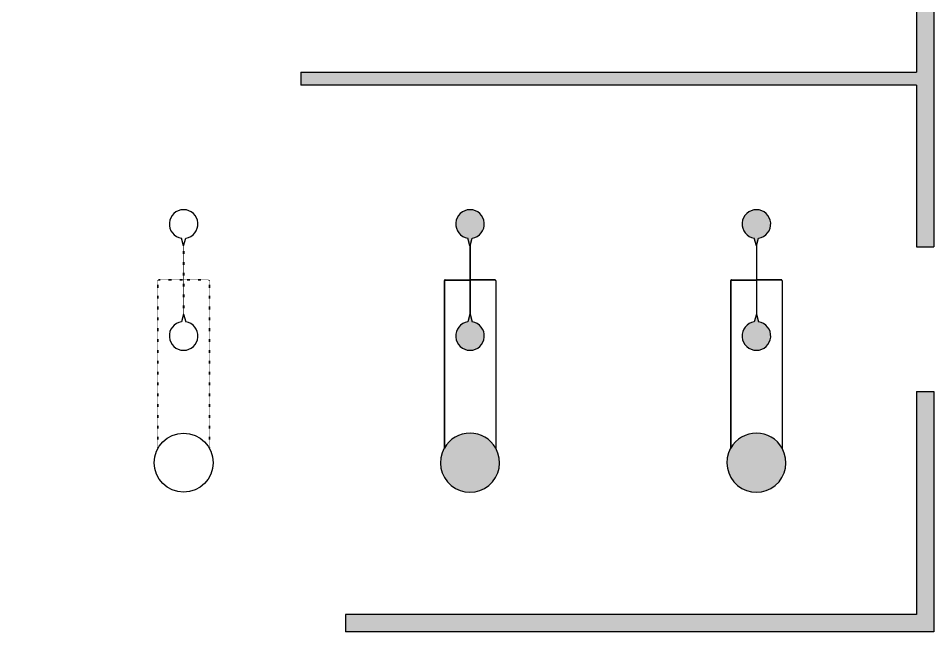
# Model space of a CAD drawing. Header units: inches. Extents: x 741154 to 810950, y 213785 to 295527.
# Drawn here: x 778987 to 810950, y 213785 to 235187 of the extents above; entities that cross this region are included whole.
import ezdxf

# ---------------------------------------------------------------- set-up
doc = ezdxf.new("R2010")
doc.units = ezdxf.units.IN
doc.header["$MEASUREMENT"] = 0

# ---------------------------------------------------------------- blocks, each defined once
blk = doc.blocks.new('*U305')
blk.add_lwpolyline([(1.5, -1.5), (-1.5, -1.5), (-1.5, 1.5), (1.5, 1.5)], close=True)
blk = doc.blocks.new('*U306')
at = {"color": 0, "linetype": 'ByBlock', "lineweight": -2, "transparency": 16777216}
for p in [(1.447532516592171e-13, 2364), (1.440184635797287e-13, 2352), (1.432836755002403e-13, 2340), (1.425488874207519e-13, 2328), (1.418140993412635e-13, 2316), (1.410793112617751e-13, 2304), (1.403445231822867e-13, 2292), (1.396097351027983e-13, 2280), (1.388749470233099e-13, 2268), (1.381401589438214e-13, 2256), (1.37405370864333e-13, 2244), (1.366705827848446e-13, 2232), (1.359357947053562e-13, 2220), (1.352010066258678e-13, 2208), (1.344662185463794e-13, 2196), (1.33731430466891e-13, 2184), (1.329966423874025e-13, 2172), (1.322618543079141e-13, 2160), (1.315270662284257e-13, 2148), (1.307922781489373e-13, 2136), (1.300574900694489e-13, 2124), (1.293227019899605e-13, 2112), (1.285879139104721e-13, 2100), (1.278531258309837e-13, 2088), (1.271183377514953e-13, 2076), (1.263835496720068e-13, 2064), (1.256487615925184e-13, 2052), (1.2491397351303e-13, 2040), (1.241791854335416e-13, 2028), (1.234443973540532e-13, 2016), (1.227096092745648e-13, 2004), (1.219748211950764e-13, 1992), (1.21240033115588e-13, 1980), (1.205052450360996e-13, 1968), (1.197704569566112e-13, 1956), (1.190356688771227e-13, 1944), (1.183008807976343e-13, 1932), (1.175660927181459e-13, 1920), (1.168313046386575e-13, 1908), (1.160965165591691e-13, 1896), (1.153617284796807e-13, 1884), (1.146269404001923e-13, 1872), (1.138921523207038e-13, 1860), (1.131573642412154e-13, 1848), (1.12422576161727e-13, 1836), (1.116877880822386e-13, 1824), (1.109530000027502e-13, 1812), (1.102182119232618e-13, 1800), (1.094834238437734e-13, 1788), (1.08748635764285e-13, 1776), (1.080138476847966e-13, 1764), (1.072790596053081e-13, 1752), (1.065442715258197e-13, 1740), (1.058094834463313e-13, 1728), (1.050746953668429e-13, 1716), (1.043399072873545e-13, 1704), (1.036051192078661e-13, 1692), (1.028703311283777e-13, 1680), (1.021355430488893e-13, 1668), (1.014007549694008e-13, 1656), (1.006659668899124e-13, 1644), (9.993117881042402e-14, 1632), (9.919639073093561e-14, 1620), (9.84616026514472e-14, 1608), (9.772681457195879e-14, 1596), (9.699202649247038e-14, 1584), (9.625723841298197e-14, 1572), (9.552245033349355e-14, 1560), (9.478766225400514e-14, 1548), (9.405287417451672e-14, 1536), (9.331808609502831e-14, 1524), (9.25832980155399e-14, 1512), (9.184850993605149e-14, 1500), (9.111372185656308e-14, 1488), (9.037893377707467e-14, 1476), (8.964414569758625e-14, 1464), (8.890935761809784e-14, 1452), (8.817456953860943e-14, 1440), (8.743978145912102e-14, 1428), (8.670499337963261e-14, 1416), (8.59702053001442e-14, 1404), (8.523541722065579e-14, 1392), (8.450062914116737e-14, 1380), (8.376584106167895e-14, 1368), (8.303105298219054e-14, 1356), (8.229626490270213e-14, 1344), (8.156147682321372e-14, 1332), (8.082668874372531e-14, 1320), (8.00919006642369e-14, 1308), (7.935711258474849e-14, 1296), (7.862232450526008e-14, 1284), (7.788753642577167e-14, 1272), (7.715274834628326e-14, 1260), (7.641796026679485e-14, 1248), (7.568317218730642e-14, 1236), (7.494838410781801e-14, 1224), (7.42135960283296e-14, 1212), (7.347880794884119e-14, 1200), (7.274401986935278e-14, 1188), (7.200923178986437e-14, 1176), (7.127444371037596e-14, 1164), (7.053965563088755e-14, 1152), (6.980486755139914e-14, 1140), (6.907007947191072e-14, 1128), (6.833529139242231e-14, 1116), (6.76005033129339e-14, 1104), (6.686571523344548e-14, 1092), (6.613092715395707e-14, 1080), (6.539613907446866e-14, 1068), (6.466135099498025e-14, 1056), (6.392656291549184e-14, 1044), (6.319177483600342e-14, 1032), (6.245698675651501e-14, 1020), (6.17221986770266e-14, 1008), (6.098741059753819e-14, 996), (6.025262251804978e-14, 984), (5.951783443856137e-14, 972), (5.878304635907296e-14, 960), (5.804825827958454e-14, 948), (5.731347020009613e-14, 936), (5.657868212060772e-14, 924), (5.58438940411193e-14, 912), (5.510910596163089e-14, 900), (5.437431788214248e-14, 888), (5.363952980265407e-14, 876), (5.290474172316566e-14, 864), (5.216995364367725e-14, 852), (5.143516556418883e-14, 840), (5.070037748470042e-14, 828), (4.996558940521201e-14, 816), (4.92308013257236e-14, 804), (4.849601324623519e-14, 792), (4.776122516674678e-14, 780), (4.702643708725836e-14, 768), (4.629164900776995e-14, 756), (4.555686092828154e-14, 744), (4.482207284879313e-14, 732), (4.408728476930472e-14, 720), (4.335249668981631e-14, 708), (4.261770861032789e-14, 696), (4.188292053083948e-14, 684), (4.114813245135107e-14, 672), (4.041334437186266e-14, 660), (3.967855629237424e-14, 648), (3.894376821288583e-14, 636), (3.820898013339742e-14, 624), (3.747419205390901e-14, 612), (3.673940397442059e-14, 600), (3.600461589493218e-14, 588), (3.526982781544377e-14, 576), (3.453503973595536e-14, 564), (3.380025165646695e-14, 552), (3.306546357697853e-14, 540), (3.233067549749012e-14, 528), (3.159588741800171e-14, 516), (3.08610993385133e-14, 504), (3.012631125902489e-14, 492), (2.939152317953648e-14, 480), (2.865673510004806e-14, 468), (2.792194702055965e-14, 456), (2.718715894107124e-14, 444), (2.645237086158283e-14, 432), (2.571758278209442e-14, 420), (2.4982794702606e-14, 408), (2.424800662311759e-14, 396), (2.351321854362918e-14, 384), (2.277843046414077e-14, 372), (2.204364238465236e-14, 360), (2.130885430516395e-14, 348), (2.057406622567553e-14, 336), (1.983927814618712e-14, 324), (1.910449006669871e-14, 312), (1.83697019872103e-14, 300), (1.763491390772189e-14, 288), (1.690012582823348e-14, 276), (1.616533774874506e-14, 264), (1.543054966925665e-14, 252), (1.469576158976824e-14, 240), (1.396097351027983e-14, 228), (1.322618543079141e-14, 216), (1.2491397351303e-14, 204), (1.175660927181459e-14, 192), (1.102182119232618e-14, 180), (1.028703311283777e-14, 168), (9.552245033349356e-15, 156), (8.817456953860943e-15, 144), (8.082668874372531e-15, 132), (7.34788079488412e-15, 120), (6.613092715395707e-15, 108), (5.878304635907295e-15, 96), (5.143516556418883e-15, 84), (4.408728476930472e-15, 72), (3.67394039744206e-15, 60), (2.939152317953648e-15, 48), (2.204364238465236e-15, 36), (1.469576158976824e-15, 24), (7.347880794884119e-16, 12), (0, 0)]:
    blk.add_blockref('*U305', p, dxfattribs=at)
blk = doc.blocks.new('*U307')
blk.add_lwpolyline([(-1.5, 1.5), (1.5, 1.5), (1.5, -1.5), (-1.5, -1.5)], close=True)
blk = doc.blocks.new('*U308')
at = {"color": 0, "linetype": 'ByBlock', "lineweight": -2, "transparency": 16777216}
for p in [(0, 0), (12, 0), (24, 0), (36, 0), (48, 0), (60, 0), (72, 0), (84, 0), (96, 0), (108, 0), (120, 0), (132, 0), (144, 0), (156, 0), (168, 0), (180, 0), (192, 0), (204, 0), (216, 0), (228, 0), (240, 0), (252, 0), (264, 0), (276, 0), (288, 0), (300, 0), (312, 0), (324, 0), (336, 0), (348, 0), (360, 0), (372, 0), (384, 0), (396, 0), (408, 0), (420, 0), (432, 0), (444, 0), (456, 0), (468, 0), (480, 0), (492, 0), (504, 0), (516, 0), (528, 0), (540, 0), (552, 0), (564, 0), (576, 0), (588, 0), (600, 0), (612, 0), (624, 0), (636, 0), (648, 0), (660, 0), (672, 0), (684, 0), (696, 0), (708, 0), (720, 0), (732, 0), (744, 0), (756, 0), (768, 0), (780, 0), (792, 0), (804, 0), (816, 0), (828, 0), (840, 0), (852, 0), (864, 0)]:
    blk.add_blockref('*U307', p, dxfattribs=at)
blk = doc.blocks.new('*U309')
blk.add_lwpolyline([(-1.5, 1.5), (1.5, 1.5), (1.5, -1.5), (-1.5, -1.5)], close=True)
blk = doc.blocks.new('*U310')
at = {"color": 0, "linetype": 'ByBlock', "lineweight": -2, "transparency": 16777216}
for p in [(3.571070066313682e-13, 5832), (3.563722185518798e-13, 5820), (3.556374304723914e-13, 5808), (3.54902642392903e-13, 5796), (3.541678543134146e-13, 5784), (3.534330662339261e-13, 5772), (3.526982781544377e-13, 5760), (3.519634900749493e-13, 5748), (3.512287019954609e-13, 5736), (3.504939139159725e-13, 5724), (3.497591258364841e-13, 5712), (3.490243377569957e-13, 5700), (3.482895496775073e-13, 5688), (3.475547615980189e-13, 5676), (3.468199735185304e-13, 5664), (3.46085185439042e-13, 5652), (3.453503973595536e-13, 5640), (3.446156092800652e-13, 5628), (3.438808212005768e-13, 5616), (3.431460331210884e-13, 5604), (3.424112450416e-13, 5592), (3.416764569621116e-13, 5580), (3.409416688826232e-13, 5568), (3.402068808031347e-13, 5556), (3.394720927236463e-13, 5544), (3.387373046441579e-13, 5532), (3.380025165646695e-13, 5520), (3.372677284851811e-13, 5508), (3.365329404056926e-13, 5496), (3.357981523262042e-13, 5484), (3.350633642467158e-13, 5472), (3.343285761672274e-13, 5460), (3.33593788087739e-13, 5448), (3.328590000082506e-13, 5436), (3.321242119287622e-13, 5424), (3.313894238492738e-13, 5412), (3.306546357697854e-13, 5400), (3.299198476902969e-13, 5388), (3.291850596108085e-13, 5376), (3.284502715313201e-13, 5364), (3.277154834518317e-13, 5352), (3.269806953723433e-13, 5340), (3.262459072928549e-13, 5328), (3.255111192133665e-13, 5316), (3.247763311338781e-13, 5304), (3.240415430543897e-13, 5292), (3.233067549749012e-13, 5280), (3.225719668954128e-13, 5268), (3.218371788159244e-13, 5256), (3.21102390736436e-13, 5244), (3.203676026569476e-13, 5232), (3.196328145774592e-13, 5220), (3.188980264979708e-13, 5208), (3.181632384184824e-13, 5196), (3.17428450338994e-13, 5184), (3.166936622595055e-13, 5172), (3.159588741800171e-13, 5160), (3.152240861005287e-13, 5148), (3.144892980210403e-13, 5136), (3.137545099415519e-13, 5124), (3.130197218620635e-13, 5112), (3.122849337825751e-13, 5100), (3.115501457030867e-13, 5088), (3.108153576235983e-13, 5076), (3.100805695441098e-13, 5064), (3.093457814646214e-13, 5052), (3.08610993385133e-13, 5040), (3.078762053056446e-13, 5028), (3.071414172261562e-13, 5016), (3.064066291466678e-13, 5004), (3.056718410671794e-13, 4992), (3.04937052987691e-13, 4980), (3.042022649082025e-13, 4968), (3.034674768287141e-13, 4956), (3.027326887492257e-13, 4944), (3.019979006697373e-13, 4932), (3.012631125902489e-13, 4920), (3.005283245107605e-13, 4908), (2.99793536431272e-13, 4896), (2.990587483517836e-13, 4884), (2.983239602722952e-13, 4872), (2.975891721928068e-13, 4860), (2.968543841133184e-13, 4848), (2.9611959603383e-13, 4836), (2.953848079543416e-13, 4824), (2.946500198748532e-13, 4812), (2.939152317953648e-13, 4800), (2.931804437158763e-13, 4788), (2.924456556363879e-13, 4776), (2.917108675568995e-13, 4764), (2.909760794774111e-13, 4752), (2.902412913979227e-13, 4740), (2.895065033184343e-13, 4728), (2.887717152389459e-13, 4716), (2.880369271594575e-13, 4704), (2.873021390799691e-13, 4692), (2.865673510004807e-13, 4680), (2.858325629209922e-13, 4668), (2.850977748415038e-13, 4656), (2.843629867620154e-13, 4644), (2.83628198682527e-13, 4632), (2.828934106030386e-13, 4620), (2.821586225235502e-13, 4608), (2.814238344440618e-13, 4596), (2.806890463645734e-13, 4584), (2.79954258285085e-13, 4572), (2.792194702055965e-13, 4560), (2.784846821261081e-13, 4548), (2.777498940466197e-13, 4536), (2.770151059671313e-13, 4524), (2.762803178876429e-13, 4512), (2.755455298081545e-13, 4500), (2.748107417286661e-13, 4488), (2.740759536491777e-13, 4476), (2.733411655696893e-13, 4464), (2.726063774902008e-13, 4452), (2.718715894107124e-13, 4440), (2.71136801331224e-13, 4428), (2.704020132517356e-13, 4416), (2.696672251722472e-13, 4404), (2.689324370927588e-13, 4392), (2.681976490132703e-13, 4380), (2.674628609337819e-13, 4368), (2.667280728542935e-13, 4356), (2.659932847748051e-13, 4344), (2.652584966953167e-13, 4332), (2.645237086158283e-13, 4320), (2.637889205363399e-13, 4308), (2.630541324568515e-13, 4296), (2.62319344377363e-13, 4284), (2.615845562978746e-13, 4272), (2.608497682183862e-13, 4260), (2.601149801388978e-13, 4248), (2.593801920594094e-13, 4236), (2.58645403979921e-13, 4224), (2.579106159004326e-13, 4212), (2.571758278209442e-13, 4200), (2.564410397414558e-13, 4188), (2.557062516619673e-13, 4176), (2.549714635824789e-13, 4164), (2.542366755029905e-13, 4152), (2.535018874235021e-13, 4140), (2.527670993440137e-13, 4128), (2.520323112645253e-13, 4116), (2.512975231850369e-13, 4104), (2.505627351055485e-13, 4092), (2.498279470260601e-13, 4080), (2.490931589465716e-13, 4068), (2.483583708670832e-13, 4056), (2.476235827875948e-13, 4044), (2.468887947081064e-13, 4032), (2.46154006628618e-13, 4020), (2.454192185491296e-13, 4008), (2.446844304696412e-13, 3996), (2.439496423901528e-13, 3984), (2.432148543106644e-13, 3972), (2.424800662311759e-13, 3960), (2.417452781516875e-13, 3948), (2.410104900721991e-13, 3936), (2.402757019927107e-13, 3924), (2.395409139132223e-13, 3912), (2.388061258337339e-13, 3900), (2.380713377542455e-13, 3888), (2.373365496747571e-13, 3876), (2.366017615952687e-13, 3864), (2.358669735157802e-13, 3852), (2.351321854362918e-13, 3840), (2.343973973568034e-13, 3828), (2.33662609277315e-13, 3816), (2.329278211978266e-13, 3804), (2.321930331183381e-13, 3792), (2.314582450388497e-13, 3780), (2.307234569593613e-13, 3768), (2.299886688798729e-13, 3756), (2.292538808003845e-13, 3744), (2.285190927208961e-13, 3732), (2.277843046414077e-13, 3720), (2.270495165619193e-13, 3708), (2.263147284824309e-13, 3696), (2.255799404029425e-13, 3684), (2.248451523234541e-13, 3672), (2.241103642439656e-13, 3660), (2.233755761644772e-13, 3648), (2.226407880849888e-13, 3636), (2.219060000055004e-13, 3624), (2.21171211926012e-13, 3612), (2.204364238465236e-13, 3600), (2.197016357670352e-13, 3588), (2.189668476875467e-13, 3576), (2.182320596080583e-13, 3564), (2.174972715285699e-13, 3552), (2.167624834490815e-13, 3540), (2.160276953695931e-13, 3528), (2.152929072901047e-13, 3516), (2.145581192106163e-13, 3504), (2.138233311311279e-13, 3492), (2.130885430516395e-13, 3480), (2.12353754972151e-13, 3468), (2.116189668926626e-13, 3456), (2.108841788131742e-13, 3444), (2.101493907336858e-13, 3432), (2.094146026541974e-13, 3420), (2.08679814574709e-13, 3408), (2.079450264952206e-13, 3396), (2.072102384157322e-13, 3384), (2.064754503362438e-13, 3372), (2.057406622567553e-13, 3360), (2.050058741772669e-13, 3348), (2.042710860977785e-13, 3336), (2.035362980182901e-13, 3324), (2.028015099388017e-13, 3312), (2.020667218593133e-13, 3300), (2.013319337798249e-13, 3288), (2.005971457003365e-13, 3276), (1.99862357620848e-13, 3264), (1.991275695413596e-13, 3252), (1.983927814618712e-13, 3240), (1.976579933823828e-13, 3228), (1.969232053028944e-13, 3216), (1.96188417223406e-13, 3204), (1.954536291439176e-13, 3192), (1.947188410644292e-13, 3180), (1.939840529849408e-13, 3168), (1.932492649054523e-13, 3156), (1.925144768259639e-13, 3144), (1.917796887464755e-13, 3132), (1.910449006669871e-13, 3120), (1.903101125874987e-13, 3108), (1.895753245080103e-13, 3096), (1.888405364285219e-13, 3084), (1.881057483490334e-13, 3072), (1.87370960269545e-13, 3060), (1.866361721900566e-13, 3048), (1.859013841105682e-13, 3036), (1.851665960310798e-13, 3024), (1.844318079515914e-13, 3012), (1.83697019872103e-13, 3000), (1.829622317926146e-13, 2988), (1.822274437131262e-13, 2976), (1.814926556336377e-13, 2964), (1.807578675541493e-13, 2952), (1.800230794746609e-13, 2940), (1.792882913951725e-13, 2928), (1.785535033156841e-13, 2916), (1.778187152361957e-13, 2904), (1.770839271567073e-13, 2892), (1.763491390772189e-13, 2880), (1.756143509977305e-13, 2868), (1.74879562918242e-13, 2856), (1.741447748387536e-13, 2844), (1.734099867592652e-13, 2832), (1.726751986797768e-13, 2820), (1.719404106002884e-13, 2808), (1.712056225208e-13, 2796), (1.704708344413116e-13, 2784), (1.697360463618231e-13, 2772), (1.690012582823347e-13, 2760), (1.682664702028463e-13, 2748), (1.675316821233579e-13, 2736), (1.667968940438695e-13, 2724), (1.660621059643811e-13, 2712), (1.653273178848927e-13, 2700), (1.645925298054043e-13, 2688), (1.638577417259159e-13, 2676), (1.631229536464274e-13, 2664), (1.62388165566939e-13, 2652), (1.616533774874506e-13, 2640), (1.609185894079622e-13, 2628), (1.601838013284738e-13, 2616), (1.594490132489854e-13, 2604), (1.58714225169497e-13, 2592), (1.579794370900086e-13, 2580), (1.572446490105202e-13, 2568), (1.565098609310317e-13, 2556), (1.557750728515433e-13, 2544), (1.550402847720549e-13, 2532), (1.543054966925665e-13, 2520), (1.535707086130781e-13, 2508), (1.528359205335897e-13, 2496), (1.521011324541013e-13, 2484), (1.513663443746128e-13, 2472), (1.506315562951244e-13, 2460), (1.49896768215636e-13, 2448), (1.491619801361476e-13, 2436), (1.484271920566592e-13, 2424), (1.476924039771708e-13, 2412), (1.469576158976824e-13, 2400), (1.46222827818194e-13, 2388), (1.454880397387056e-13, 2376), (1.447532516592171e-13, 2364), (1.440184635797287e-13, 2352), (1.432836755002403e-13, 2340), (1.425488874207519e-13, 2328), (1.418140993412635e-13, 2316), (1.410793112617751e-13, 2304), (1.403445231822867e-13, 2292), (1.396097351027983e-13, 2280), (1.388749470233099e-13, 2268), (1.381401589438214e-13, 2256), (1.37405370864333e-13, 2244), (1.366705827848446e-13, 2232), (1.359357947053562e-13, 2220), (1.352010066258678e-13, 2208), (1.344662185463794e-13, 2196), (1.33731430466891e-13, 2184), (1.329966423874025e-13, 2172), (1.322618543079141e-13, 2160), (1.315270662284257e-13, 2148), (1.307922781489373e-13, 2136), (1.300574900694489e-13, 2124), (1.293227019899605e-13, 2112), (1.285879139104721e-13, 2100), (1.278531258309837e-13, 2088), (1.271183377514953e-13, 2076), (1.263835496720068e-13, 2064), (1.256487615925184e-13, 2052), (1.2491397351303e-13, 2040), (1.241791854335416e-13, 2028), (1.234443973540532e-13, 2016), (1.227096092745648e-13, 2004), (1.219748211950764e-13, 1992), (1.21240033115588e-13, 1980), (1.205052450360996e-13, 1968), (1.197704569566112e-13, 1956), (1.190356688771227e-13, 1944), (1.183008807976343e-13, 1932), (1.175660927181459e-13, 1920), (1.168313046386575e-13, 1908), (1.160965165591691e-13, 1896), (1.153617284796807e-13, 1884), (1.146269404001923e-13, 1872), (1.138921523207038e-13, 1860), (1.131573642412154e-13, 1848), (1.12422576161727e-13, 1836), (1.116877880822386e-13, 1824), (1.109530000027502e-13, 1812), (1.102182119232618e-13, 1800), (1.094834238437734e-13, 1788), (1.08748635764285e-13, 1776), (1.080138476847966e-13, 1764), (1.072790596053081e-13, 1752), (1.065442715258197e-13, 1740), (1.058094834463313e-13, 1728), (1.050746953668429e-13, 1716), (1.043399072873545e-13, 1704), (1.036051192078661e-13, 1692), (1.028703311283777e-13, 1680), (1.021355430488893e-13, 1668), (1.014007549694008e-13, 1656), (1.006659668899124e-13, 1644), (9.993117881042402e-14, 1632), (9.919639073093561e-14, 1620), (9.84616026514472e-14, 1608), (9.772681457195879e-14, 1596), (9.699202649247038e-14, 1584), (9.625723841298197e-14, 1572), (9.552245033349355e-14, 1560), (9.478766225400514e-14, 1548), (9.405287417451672e-14, 1536), (9.331808609502831e-14, 1524), (9.25832980155399e-14, 1512), (9.184850993605149e-14, 1500), (9.111372185656308e-14, 1488), (9.037893377707467e-14, 1476), (8.964414569758625e-14, 1464), (8.890935761809784e-14, 1452), (8.817456953860943e-14, 1440), (8.743978145912102e-14, 1428), (8.670499337963261e-14, 1416), (8.59702053001442e-14, 1404), (8.523541722065579e-14, 1392), (8.450062914116737e-14, 1380), (8.376584106167895e-14, 1368), (8.303105298219054e-14, 1356), (8.229626490270213e-14, 1344), (8.156147682321372e-14, 1332), (8.082668874372531e-14, 1320), (8.00919006642369e-14, 1308), (7.935711258474849e-14, 1296), (7.862232450526008e-14, 1284), (7.788753642577167e-14, 1272), (7.715274834628326e-14, 1260), (7.641796026679485e-14, 1248), (7.568317218730642e-14, 1236), (7.494838410781801e-14, 1224), (7.42135960283296e-14, 1212), (7.347880794884119e-14, 1200), (7.274401986935278e-14, 1188), (7.200923178986437e-14, 1176), (7.127444371037596e-14, 1164), (7.053965563088755e-14, 1152), (6.980486755139914e-14, 1140), (6.907007947191072e-14, 1128), (6.833529139242231e-14, 1116), (6.76005033129339e-14, 1104), (6.686571523344548e-14, 1092), (6.613092715395707e-14, 1080), (6.539613907446866e-14, 1068), (6.466135099498025e-14, 1056), (6.392656291549184e-14, 1044), (6.319177483600342e-14, 1032), (6.245698675651501e-14, 1020), (6.17221986770266e-14, 1008), (6.098741059753819e-14, 996), (6.025262251804978e-14, 984), (5.951783443856137e-14, 972), (5.878304635907296e-14, 960), (5.804825827958454e-14, 948), (5.731347020009613e-14, 936), (5.657868212060772e-14, 924), (5.58438940411193e-14, 912), (5.510910596163089e-14, 900), (5.437431788214248e-14, 888), (5.363952980265407e-14, 876), (5.290474172316566e-14, 864), (5.216995364367725e-14, 852), (5.143516556418883e-14, 840), (5.070037748470042e-14, 828), (4.996558940521201e-14, 816), (4.92308013257236e-14, 804), (4.849601324623519e-14, 792), (4.776122516674678e-14, 780), (4.702643708725836e-14, 768), (4.629164900776995e-14, 756), (4.555686092828154e-14, 744), (4.482207284879313e-14, 732), (4.408728476930472e-14, 720), (4.335249668981631e-14, 708), (4.261770861032789e-14, 696), (4.188292053083948e-14, 684), (4.114813245135107e-14, 672), (4.041334437186266e-14, 660), (3.967855629237424e-14, 648), (3.894376821288583e-14, 636), (3.820898013339742e-14, 624), (3.747419205390901e-14, 612), (3.673940397442059e-14, 600), (3.600461589493218e-14, 588), (3.526982781544377e-14, 576), (3.453503973595536e-14, 564), (3.380025165646695e-14, 552), (3.306546357697853e-14, 540), (3.233067549749012e-14, 528), (3.159588741800171e-14, 516), (3.08610993385133e-14, 504), (3.012631125902489e-14, 492), (2.939152317953648e-14, 480), (2.865673510004806e-14, 468), (2.792194702055965e-14, 456), (2.718715894107124e-14, 444), (2.645237086158283e-14, 432), (2.571758278209442e-14, 420), (2.4982794702606e-14, 408), (2.424800662311759e-14, 396), (2.351321854362918e-14, 384), (2.277843046414077e-14, 372), (2.204364238465236e-14, 360), (2.130885430516395e-14, 348), (2.057406622567553e-14, 336), (1.983927814618712e-14, 324), (1.910449006669871e-14, 312), (1.83697019872103e-14, 300), (1.763491390772189e-14, 288), (1.690012582823348e-14, 276), (1.616533774874506e-14, 264), (1.543054966925665e-14, 252), (1.469576158976824e-14, 240), (1.396097351027983e-14, 228), (1.322618543079141e-14, 216), (1.2491397351303e-14, 204), (1.175660927181459e-14, 192), (1.102182119232618e-14, 180), (1.028703311283777e-14, 168), (9.552245033349356e-15, 156), (8.817456953860943e-15, 144), (8.082668874372531e-15, 132), (7.34788079488412e-15, 120), (6.613092715395707e-15, 108), (5.878304635907295e-15, 96), (5.143516556418883e-15, 84), (4.408728476930472e-15, 72), (3.67394039744206e-15, 60), (2.939152317953648e-15, 48), (2.204364238465236e-15, 36), (1.469576158976824e-15, 24), (7.347880794884119e-16, 12), (0, 0)]:
    blk.add_blockref('*U309', p, dxfattribs=at)
blk = doc.blocks.new('*U313')
blk.add_lwpolyline([(-1.5, 1.5), (1.5, 1.5), (1.5, -1.5), (-1.5, -1.5)], close=True)
blk = doc.blocks.new('*U314')
at = {"color": 0, "linetype": 'ByBlock', "lineweight": -2, "transparency": 16777216}
for p in [(0, 0), (12, 0), (24, 0), (36, 0), (48, 0), (60, 0), (72, 0), (84, 0), (96, 0), (108, 0), (120, 0), (132, 0), (144, 0), (156, 0), (168, 0), (180, 0), (192, 0), (204, 0), (216, 0), (228, 0), (240, 0), (252, 0), (264, 0), (276, 0), (288, 0), (300, 0), (312, 0), (324, 0), (336, 0), (348, 0), (360, 0), (372, 0), (384, 0), (396, 0), (408, 0), (420, 0), (432, 0), (444, 0), (456, 0), (468, 0), (480, 0), (492, 0), (504, 0), (516, 0), (528, 0), (540, 0), (552, 0), (564, 0), (576, 0), (588, 0), (600, 0), (612, 0), (624, 0), (636, 0), (648, 0), (660, 0), (672, 0), (684, 0), (696, 0), (708, 0), (720, 0), (732, 0), (744, 0), (756, 0), (768, 0), (780, 0), (792, 0), (804, 0), (816, 0), (828, 0), (840, 0), (852, 0), (864, 0)]:
    blk.add_blockref('*U313', p, dxfattribs=at)
blk = doc.blocks.new('*U311')
blk.add_lwpolyline([(-1.5, 1.5), (1.5, 1.5), (1.5, -1.5), (-1.5, -1.5)], close=True)
blk = doc.blocks.new('*U312')
at = {"color": 0, "linetype": 'ByBlock', "lineweight": -2, "transparency": 16777216}
for p in [(3.571070066313682e-13, 5832), (3.563722185518798e-13, 5820), (3.556374304723914e-13, 5808), (3.54902642392903e-13, 5796), (3.541678543134146e-13, 5784), (3.534330662339261e-13, 5772), (3.526982781544377e-13, 5760), (3.519634900749493e-13, 5748), (3.512287019954609e-13, 5736), (3.504939139159725e-13, 5724), (3.497591258364841e-13, 5712), (3.490243377569957e-13, 5700), (3.482895496775073e-13, 5688), (3.475547615980189e-13, 5676), (3.468199735185304e-13, 5664), (3.46085185439042e-13, 5652), (3.453503973595536e-13, 5640), (3.446156092800652e-13, 5628), (3.438808212005768e-13, 5616), (3.431460331210884e-13, 5604), (3.424112450416e-13, 5592), (3.416764569621116e-13, 5580), (3.409416688826232e-13, 5568), (3.402068808031347e-13, 5556), (3.394720927236463e-13, 5544), (3.387373046441579e-13, 5532), (3.380025165646695e-13, 5520), (3.372677284851811e-13, 5508), (3.365329404056926e-13, 5496), (3.357981523262042e-13, 5484), (3.350633642467158e-13, 5472), (3.343285761672274e-13, 5460), (3.33593788087739e-13, 5448), (3.328590000082506e-13, 5436), (3.321242119287622e-13, 5424), (3.313894238492738e-13, 5412), (3.306546357697854e-13, 5400), (3.299198476902969e-13, 5388), (3.291850596108085e-13, 5376), (3.284502715313201e-13, 5364), (3.277154834518317e-13, 5352), (3.269806953723433e-13, 5340), (3.262459072928549e-13, 5328), (3.255111192133665e-13, 5316), (3.247763311338781e-13, 5304), (3.240415430543897e-13, 5292), (3.233067549749012e-13, 5280), (3.225719668954128e-13, 5268), (3.218371788159244e-13, 5256), (3.21102390736436e-13, 5244), (3.203676026569476e-13, 5232), (3.196328145774592e-13, 5220), (3.188980264979708e-13, 5208), (3.181632384184824e-13, 5196), (3.17428450338994e-13, 5184), (3.166936622595055e-13, 5172), (3.159588741800171e-13, 5160), (3.152240861005287e-13, 5148), (3.144892980210403e-13, 5136), (3.137545099415519e-13, 5124), (3.130197218620635e-13, 5112), (3.122849337825751e-13, 5100), (3.115501457030867e-13, 5088), (3.108153576235983e-13, 5076), (3.100805695441098e-13, 5064), (3.093457814646214e-13, 5052), (3.08610993385133e-13, 5040), (3.078762053056446e-13, 5028), (3.071414172261562e-13, 5016), (3.064066291466678e-13, 5004), (3.056718410671794e-13, 4992), (3.04937052987691e-13, 4980), (3.042022649082025e-13, 4968), (3.034674768287141e-13, 4956), (3.027326887492257e-13, 4944), (3.019979006697373e-13, 4932), (3.012631125902489e-13, 4920), (3.005283245107605e-13, 4908), (2.99793536431272e-13, 4896), (2.990587483517836e-13, 4884), (2.983239602722952e-13, 4872), (2.975891721928068e-13, 4860), (2.968543841133184e-13, 4848), (2.9611959603383e-13, 4836), (2.953848079543416e-13, 4824), (2.946500198748532e-13, 4812), (2.939152317953648e-13, 4800), (2.931804437158763e-13, 4788), (2.924456556363879e-13, 4776), (2.917108675568995e-13, 4764), (2.909760794774111e-13, 4752), (2.902412913979227e-13, 4740), (2.895065033184343e-13, 4728), (2.887717152389459e-13, 4716), (2.880369271594575e-13, 4704), (2.873021390799691e-13, 4692), (2.865673510004807e-13, 4680), (2.858325629209922e-13, 4668), (2.850977748415038e-13, 4656), (2.843629867620154e-13, 4644), (2.83628198682527e-13, 4632), (2.828934106030386e-13, 4620), (2.821586225235502e-13, 4608), (2.814238344440618e-13, 4596), (2.806890463645734e-13, 4584), (2.79954258285085e-13, 4572), (2.792194702055965e-13, 4560), (2.784846821261081e-13, 4548), (2.777498940466197e-13, 4536), (2.770151059671313e-13, 4524), (2.762803178876429e-13, 4512), (2.755455298081545e-13, 4500), (2.748107417286661e-13, 4488), (2.740759536491777e-13, 4476), (2.733411655696893e-13, 4464), (2.726063774902008e-13, 4452), (2.718715894107124e-13, 4440), (2.71136801331224e-13, 4428), (2.704020132517356e-13, 4416), (2.696672251722472e-13, 4404), (2.689324370927588e-13, 4392), (2.681976490132703e-13, 4380), (2.674628609337819e-13, 4368), (2.667280728542935e-13, 4356), (2.659932847748051e-13, 4344), (2.652584966953167e-13, 4332), (2.645237086158283e-13, 4320), (2.637889205363399e-13, 4308), (2.630541324568515e-13, 4296), (2.62319344377363e-13, 4284), (2.615845562978746e-13, 4272), (2.608497682183862e-13, 4260), (2.601149801388978e-13, 4248), (2.593801920594094e-13, 4236), (2.58645403979921e-13, 4224), (2.579106159004326e-13, 4212), (2.571758278209442e-13, 4200), (2.564410397414558e-13, 4188), (2.557062516619673e-13, 4176), (2.549714635824789e-13, 4164), (2.542366755029905e-13, 4152), (2.535018874235021e-13, 4140), (2.527670993440137e-13, 4128), (2.520323112645253e-13, 4116), (2.512975231850369e-13, 4104), (2.505627351055485e-13, 4092), (2.498279470260601e-13, 4080), (2.490931589465716e-13, 4068), (2.483583708670832e-13, 4056), (2.476235827875948e-13, 4044), (2.468887947081064e-13, 4032), (2.46154006628618e-13, 4020), (2.454192185491296e-13, 4008), (2.446844304696412e-13, 3996), (2.439496423901528e-13, 3984), (2.432148543106644e-13, 3972), (2.424800662311759e-13, 3960), (2.417452781516875e-13, 3948), (2.410104900721991e-13, 3936), (2.402757019927107e-13, 3924), (2.395409139132223e-13, 3912), (2.388061258337339e-13, 3900), (2.380713377542455e-13, 3888), (2.373365496747571e-13, 3876), (2.366017615952687e-13, 3864), (2.358669735157802e-13, 3852), (2.351321854362918e-13, 3840), (2.343973973568034e-13, 3828), (2.33662609277315e-13, 3816), (2.329278211978266e-13, 3804), (2.321930331183381e-13, 3792), (2.314582450388497e-13, 3780), (2.307234569593613e-13, 3768), (2.299886688798729e-13, 3756), (2.292538808003845e-13, 3744), (2.285190927208961e-13, 3732), (2.277843046414077e-13, 3720), (2.270495165619193e-13, 3708), (2.263147284824309e-13, 3696), (2.255799404029425e-13, 3684), (2.248451523234541e-13, 3672), (2.241103642439656e-13, 3660), (2.233755761644772e-13, 3648), (2.226407880849888e-13, 3636), (2.219060000055004e-13, 3624), (2.21171211926012e-13, 3612), (2.204364238465236e-13, 3600), (2.197016357670352e-13, 3588), (2.189668476875467e-13, 3576), (2.182320596080583e-13, 3564), (2.174972715285699e-13, 3552), (2.167624834490815e-13, 3540), (2.160276953695931e-13, 3528), (2.152929072901047e-13, 3516), (2.145581192106163e-13, 3504), (2.138233311311279e-13, 3492), (2.130885430516395e-13, 3480), (2.12353754972151e-13, 3468), (2.116189668926626e-13, 3456), (2.108841788131742e-13, 3444), (2.101493907336858e-13, 3432), (2.094146026541974e-13, 3420), (2.08679814574709e-13, 3408), (2.079450264952206e-13, 3396), (2.072102384157322e-13, 3384), (2.064754503362438e-13, 3372), (2.057406622567553e-13, 3360), (2.050058741772669e-13, 3348), (2.042710860977785e-13, 3336), (2.035362980182901e-13, 3324), (2.028015099388017e-13, 3312), (2.020667218593133e-13, 3300), (2.013319337798249e-13, 3288), (2.005971457003365e-13, 3276), (1.99862357620848e-13, 3264), (1.991275695413596e-13, 3252), (1.983927814618712e-13, 3240), (1.976579933823828e-13, 3228), (1.969232053028944e-13, 3216), (1.96188417223406e-13, 3204), (1.954536291439176e-13, 3192), (1.947188410644292e-13, 3180), (1.939840529849408e-13, 3168), (1.932492649054523e-13, 3156), (1.925144768259639e-13, 3144), (1.917796887464755e-13, 3132), (1.910449006669871e-13, 3120), (1.903101125874987e-13, 3108), (1.895753245080103e-13, 3096), (1.888405364285219e-13, 3084), (1.881057483490334e-13, 3072), (1.87370960269545e-13, 3060), (1.866361721900566e-13, 3048), (1.859013841105682e-13, 3036), (1.851665960310798e-13, 3024), (1.844318079515914e-13, 3012), (1.83697019872103e-13, 3000), (1.829622317926146e-13, 2988), (1.822274437131262e-13, 2976), (1.814926556336377e-13, 2964), (1.807578675541493e-13, 2952), (1.800230794746609e-13, 2940), (1.792882913951725e-13, 2928), (1.785535033156841e-13, 2916), (1.778187152361957e-13, 2904), (1.770839271567073e-13, 2892), (1.763491390772189e-13, 2880), (1.756143509977305e-13, 2868), (1.74879562918242e-13, 2856), (1.741447748387536e-13, 2844), (1.734099867592652e-13, 2832), (1.726751986797768e-13, 2820), (1.719404106002884e-13, 2808), (1.712056225208e-13, 2796), (1.704708344413116e-13, 2784), (1.697360463618231e-13, 2772), (1.690012582823347e-13, 2760), (1.682664702028463e-13, 2748), (1.675316821233579e-13, 2736), (1.667968940438695e-13, 2724), (1.660621059643811e-13, 2712), (1.653273178848927e-13, 2700), (1.645925298054043e-13, 2688), (1.638577417259159e-13, 2676), (1.631229536464274e-13, 2664), (1.62388165566939e-13, 2652), (1.616533774874506e-13, 2640), (1.609185894079622e-13, 2628), (1.601838013284738e-13, 2616), (1.594490132489854e-13, 2604), (1.58714225169497e-13, 2592), (1.579794370900086e-13, 2580), (1.572446490105202e-13, 2568), (1.565098609310317e-13, 2556), (1.557750728515433e-13, 2544), (1.550402847720549e-13, 2532), (1.543054966925665e-13, 2520), (1.535707086130781e-13, 2508), (1.528359205335897e-13, 2496), (1.521011324541013e-13, 2484), (1.513663443746128e-13, 2472), (1.506315562951244e-13, 2460), (1.49896768215636e-13, 2448), (1.491619801361476e-13, 2436), (1.484271920566592e-13, 2424), (1.476924039771708e-13, 2412), (1.469576158976824e-13, 2400), (1.46222827818194e-13, 2388), (1.454880397387056e-13, 2376), (1.447532516592171e-13, 2364), (1.440184635797287e-13, 2352), (1.432836755002403e-13, 2340), (1.425488874207519e-13, 2328), (1.418140993412635e-13, 2316), (1.410793112617751e-13, 2304), (1.403445231822867e-13, 2292), (1.396097351027983e-13, 2280), (1.388749470233099e-13, 2268), (1.381401589438214e-13, 2256), (1.37405370864333e-13, 2244), (1.366705827848446e-13, 2232), (1.359357947053562e-13, 2220), (1.352010066258678e-13, 2208), (1.344662185463794e-13, 2196), (1.33731430466891e-13, 2184), (1.329966423874025e-13, 2172), (1.322618543079141e-13, 2160), (1.315270662284257e-13, 2148), (1.307922781489373e-13, 2136), (1.300574900694489e-13, 2124), (1.293227019899605e-13, 2112), (1.285879139104721e-13, 2100), (1.278531258309837e-13, 2088), (1.271183377514953e-13, 2076), (1.263835496720068e-13, 2064), (1.256487615925184e-13, 2052), (1.2491397351303e-13, 2040), (1.241791854335416e-13, 2028), (1.234443973540532e-13, 2016), (1.227096092745648e-13, 2004), (1.219748211950764e-13, 1992), (1.21240033115588e-13, 1980), (1.205052450360996e-13, 1968), (1.197704569566112e-13, 1956), (1.190356688771227e-13, 1944), (1.183008807976343e-13, 1932), (1.175660927181459e-13, 1920), (1.168313046386575e-13, 1908), (1.160965165591691e-13, 1896), (1.153617284796807e-13, 1884), (1.146269404001923e-13, 1872), (1.138921523207038e-13, 1860), (1.131573642412154e-13, 1848), (1.12422576161727e-13, 1836), (1.116877880822386e-13, 1824), (1.109530000027502e-13, 1812), (1.102182119232618e-13, 1800), (1.094834238437734e-13, 1788), (1.08748635764285e-13, 1776), (1.080138476847966e-13, 1764), (1.072790596053081e-13, 1752), (1.065442715258197e-13, 1740), (1.058094834463313e-13, 1728), (1.050746953668429e-13, 1716), (1.043399072873545e-13, 1704), (1.036051192078661e-13, 1692), (1.028703311283777e-13, 1680), (1.021355430488893e-13, 1668), (1.014007549694008e-13, 1656), (1.006659668899124e-13, 1644), (9.993117881042402e-14, 1632), (9.919639073093561e-14, 1620), (9.84616026514472e-14, 1608), (9.772681457195879e-14, 1596), (9.699202649247038e-14, 1584), (9.625723841298197e-14, 1572), (9.552245033349355e-14, 1560), (9.478766225400514e-14, 1548), (9.405287417451672e-14, 1536), (9.331808609502831e-14, 1524), (9.25832980155399e-14, 1512), (9.184850993605149e-14, 1500), (9.111372185656308e-14, 1488), (9.037893377707467e-14, 1476), (8.964414569758625e-14, 1464), (8.890935761809784e-14, 1452), (8.817456953860943e-14, 1440), (8.743978145912102e-14, 1428), (8.670499337963261e-14, 1416), (8.59702053001442e-14, 1404), (8.523541722065579e-14, 1392), (8.450062914116737e-14, 1380), (8.376584106167895e-14, 1368), (8.303105298219054e-14, 1356), (8.229626490270213e-14, 1344), (8.156147682321372e-14, 1332), (8.082668874372531e-14, 1320), (8.00919006642369e-14, 1308), (7.935711258474849e-14, 1296), (7.862232450526008e-14, 1284), (7.788753642577167e-14, 1272), (7.715274834628326e-14, 1260), (7.641796026679485e-14, 1248), (7.568317218730642e-14, 1236), (7.494838410781801e-14, 1224), (7.42135960283296e-14, 1212), (7.347880794884119e-14, 1200), (7.274401986935278e-14, 1188), (7.200923178986437e-14, 1176), (7.127444371037596e-14, 1164), (7.053965563088755e-14, 1152), (6.980486755139914e-14, 1140), (6.907007947191072e-14, 1128), (6.833529139242231e-14, 1116), (6.76005033129339e-14, 1104), (6.686571523344548e-14, 1092), (6.613092715395707e-14, 1080), (6.539613907446866e-14, 1068), (6.466135099498025e-14, 1056), (6.392656291549184e-14, 1044), (6.319177483600342e-14, 1032), (6.245698675651501e-14, 1020), (6.17221986770266e-14, 1008), (6.098741059753819e-14, 996), (6.025262251804978e-14, 984), (5.951783443856137e-14, 972), (5.878304635907296e-14, 960), (5.804825827958454e-14, 948), (5.731347020009613e-14, 936), (5.657868212060772e-14, 924), (5.58438940411193e-14, 912), (5.510910596163089e-14, 900), (5.437431788214248e-14, 888), (5.363952980265407e-14, 876), (5.290474172316566e-14, 864), (5.216995364367725e-14, 852), (5.143516556418883e-14, 840), (5.070037748470042e-14, 828), (4.996558940521201e-14, 816), (4.92308013257236e-14, 804), (4.849601324623519e-14, 792), (4.776122516674678e-14, 780), (4.702643708725836e-14, 768), (4.629164900776995e-14, 756), (4.555686092828154e-14, 744), (4.482207284879313e-14, 732), (4.408728476930472e-14, 720), (4.335249668981631e-14, 708), (4.261770861032789e-14, 696), (4.188292053083948e-14, 684), (4.114813245135107e-14, 672), (4.041334437186266e-14, 660), (3.967855629237424e-14, 648), (3.894376821288583e-14, 636), (3.820898013339742e-14, 624), (3.747419205390901e-14, 612), (3.673940397442059e-14, 600), (3.600461589493218e-14, 588), (3.526982781544377e-14, 576), (3.453503973595536e-14, 564), (3.380025165646695e-14, 552), (3.306546357697853e-14, 540), (3.233067549749012e-14, 528), (3.159588741800171e-14, 516), (3.08610993385133e-14, 504), (3.012631125902489e-14, 492), (2.939152317953648e-14, 480), (2.865673510004806e-14, 468), (2.792194702055965e-14, 456), (2.718715894107124e-14, 444), (2.645237086158283e-14, 432), (2.571758278209442e-14, 420), (2.4982794702606e-14, 408), (2.424800662311759e-14, 396), (2.351321854362918e-14, 384), (2.277843046414077e-14, 372), (2.204364238465236e-14, 360), (2.130885430516395e-14, 348), (2.057406622567553e-14, 336), (1.983927814618712e-14, 324), (1.910449006669871e-14, 312), (1.83697019872103e-14, 300), (1.763491390772189e-14, 288), (1.690012582823348e-14, 276), (1.616533774874506e-14, 264), (1.543054966925665e-14, 252), (1.469576158976824e-14, 240), (1.396097351027983e-14, 228), (1.322618543079141e-14, 216), (1.2491397351303e-14, 204), (1.175660927181459e-14, 192), (1.102182119232618e-14, 180), (1.028703311283777e-14, 168), (9.552245033349356e-15, 156), (8.817456953860943e-15, 144), (8.082668874372531e-15, 132), (7.34788079488412e-15, 120), (6.613092715395707e-15, 108), (5.878304635907295e-15, 96), (5.143516556418883e-15, 84), (4.408728476930472e-15, 72), (3.67394039744206e-15, 60), (2.939152317953648e-15, 48), (2.204364238465236e-15, 36), (1.469576158976824e-15, 24), (7.347880794884119e-16, 12), (0, 0)]:
    blk.add_blockref('*U311', p, dxfattribs=at)
blk = doc.blocks.new('*U315')
h = blk.add_hatch(color=256)
h.dxf.hatch_style = 1
edge = h.paths.add_edge_path(flags=16)
edge.add_line((896.5132680262905, 2450.696435821825), (896.5132680264069, -3388.963738732942))
edge.add_arc((0, -3898.334083914466), 1031.113082206644, 29.60386164260225, 150.3102149343898)
edge.add_line((-895.7483846859541, -3387.61985890186), (-895.7483846859541, 2450.696435821825))
edge.add_arc((-870.8675583298318, 2450.696435821825), 24.88082635606406, 90, 180, ccw=False)
edge.add_line((-870.8675583298318, 2475.577262177889), (-1.117558329831809, 2475.577262177889))
edge.add_line((-1.117558329831809, 2475.57726217786), (-1.117558329831809, 1283.117953557638))
edge.add_line((-1.117558329831809, 1283.117953557638), (-74.3769287125906, 1018.474961972504))
edge.add_arc((0.3856437855865806, 524.0960002907668), 500.0000000000001, 98.59940902531845, 441.4005909746816)
edge.add_line((75.14821628364734, 1018.474961972504), (1.882441670168191, 1283.118187981047))
edge.add_line((1.882441670168191, 1283.118187981047), (1.882441670168191, 2475.57726217786))
edge.add_line((1.882441670168191, 2475.577262177889), (871.6324416701682, 2475.577262177889))
edge.add_arc((871.6324416701682, 2450.696435821825), 24.88082635606406, 0, 90, ccw=False)
edge = h.paths.add_edge_path()
edge.add_line((899.5132507333765, 2450.665382959123), (899.5132507334929, -3394.280416084715))
edge.add_arc((0, -3898.334083914466), 1031.113082206644, -209.3514705345642, 29.264643618476725, ccw=False)
edge.add_line((-898.7483673931565, -3392.917859000852), (-898.7483673930401, 2450.665382959123))
edge.add_arc((-870.8675583298318, 2450.696435821825), 27.88082635606406, 90, 180.0638143625099, ccw=False)
edge.add_line((-870.8675583298318, 2478.577262177889), (-1.117558329831809, 2478.577262177918))
edge.add_line((-1.117558329831809, 2478.577262177947), (-1.117558329831809, 3671.327262177889))
edge.add_line((-1.117558329831809, 3671.327262177889), (-74.37688632821664, 3935.06820443942))
edge.add_arc((0.3856861698441207, 4429.447166121099), 500.0000000000001, -81.40059097468162, 261.40059097468156, ccw=False)
edge.add_line((75.1482586680213, 3935.06820443942), (1.882441670168191, 3671.327262177889))
edge.add_line((1.882441670168191, 3671.327262177889), (1.882441670168191, 2478.577262177889))
edge.add_line((1.882441670168191, 2478.577262177918), (871.6324416701682, 2478.577262177889))
edge.add_arc((871.6324416701682, 2450.696435821825), 27.88082635606406, -0.06381436251098194, 90, ccw=False)
for p, q in [((-1.117558329831809, 3671.327262177889), (-74.37688632821664, 3935.06820443942)), ((1.882441670168191, 3671.327262177889), (75.1482586680213, 3935.06820443942)), ((-1.117558329831809, 3671.327262177889), (-1.117558329831809, 2478.577262177947)), ((1.882441670168191, 3671.327262177889), (1.882441670168191, 2478.577262177889)), ((-898.7483673930401, 2450.665382959123), (-898.7483673931565, -3392.917859000852)), ((-895.7483846859541, 2450.696435821825), (-895.7483846859541, -3387.61985890186)), ((-870.8675583298318, 2478.577262177889), (-1.117558329831809, 2478.577262177918)), ((-870.8675583298318, 2475.577262177889), (-1.117558329831809, 2475.577262177889)), ((-1.117558329831809, 2475.57726217786), (-1.117558329831809, 1283.117953557638)), ((871.6324416701682, 2478.577262177889), (1.882441670168191, 2478.577262177918)), ((1.882441670168191, 2475.57726217786), (1.882441670168191, 1283.118187981047)), ((871.6324416701682, 2475.577262177889), (1.882441670168191, 2475.577262177889)), ((896.5132680262905, 2450.696435821825), (896.5132680264069, -3388.963738732942)), ((899.5132507333765, 2450.665382959123), (899.5132507334929, -3394.280416084715)), ((-1.117558329831809, 1283.117953557638), (-74.3769287125906, 1018.474961972504)), ((1.882441670168191, 1283.118187981047), (75.14821628364734, 1018.474961972504))]:
    blk.add_line(p, q)
for centre, radius, start, end in [((0.3856861698441207, 4429.447166121099), 500.0000000000001, 278.5994090253184, 261.4005909746816), ((-870.8675583298318, 2450.696435821825), 27.88082635606406, 90, 180.0638143622208), ((-870.8675583298318, 2450.696435821825), 24.88082635606406, 90, 180), ((871.6324416701682, 2450.696435821825), 27.88082635606406, 359.9361856377792, 90), ((871.6324416701682, 2450.696435821825), 24.88082635606406, 0, 90), ((0.3856437855865806, 524.0960002907668), 500.0000000000001, 98.59940902531845, 81.40059097468155), ((0, -3898.334083914466), 1031.113082206644, 29.60386164212447, 150.3102149342809), ((0, -3898.334083914466), 1031.113082206644, 150.6485294660955, 29.26464361769249)]:
    blk.add_arc(centre, radius, start, end)
blk = doc.blocks.new('*U316')
at = {"color": 0, "linetype": 'ByBlock', "lineweight": -2, "transparency": 16777216}
for p in [(0, 0), (10000, 0)]:
    blk.add_blockref('*U315', p, dxfattribs=at)

msp = doc.modelspace()

# ---------------------------------------------------------------- hatches: boundary and pattern name
h = msp.add_hatch(color=256)
h.dxf.hatch_style = 1
h.paths.add_polyline_path([(810349.9522703891, 244228.2702830842), (810949.9522703888, 244228.2702830843), (810949.952270389, 227210.9850394601), (810349.9522703892, 227210.98503946), (810349.9522703891, 232860.3658492591), (788856.4959246886, 232860.365849259), (788856.4959246884, 233308.258092046), (810349.9522703893, 233308.258092046), (810349.9522703891, 241749.1953466977), (788766.0746935545, 241749.1953466977), (788766.0746935545, 242197.0875894846), (810349.9522703892, 242197.0875894846)])
h.paths.add_polyline_path([(778987.27418894, 242197.0875894846), (778987.2741889398, 241749.1953466977), (757407.9900415675, 241749.1953466977), (757407.9900415675, 233308.258092046), (778579.5750946131, 233308.258092046), (778579.5750946131, 232860.365849259), (757407.9900415675, 232860.365849259), (757407.9900415675, 226245.3117111147), (756807.9900415676, 226245.3117111147), (756807.9900415675, 237406.8480645984), (751320.982598823, 237406.8480645984), (751320.982598823, 238383.2630943574), (756807.9900415674, 238383.2630943574), (756807.9900415674, 244317.37863106), (757407.9900415675, 244317.37863106), (757407.9900415675, 242197.0875894846)])
h = msp.add_hatch(color=256)
h.dxf.hatch_style = 1
h.paths.add_polyline_path([(756807.9900415675, 219017.3464090683), (757407.9900415674, 219017.3464090683), (757407.9900415675, 214385.2068621924), (778248.89003518, 214385.2068621924), (778248.8900351799, 213785.2068621924), (756807.9900415675, 213785.2068621924)])
h.paths.add_polyline_path([(810949.9522703891, 213785.2068621924), (790409.6833171913, 213785.2068621924), (790409.6833171914, 214385.2068621924), (810349.9522703891, 214385.2068621924), (810349.9522703892, 222164.5106971823), (810949.9522703891, 222164.5106971823)])

# ---------------------------------------------------------------- linework, layer by layer
for p, q in [((810949.9522703888, 244228.2702830843), (810949.9522703891, 227210.9850394601)), ((810349.9522703892, 241749.1953466977), (810349.9522703893, 233308.258092046)), ((788856.4959246886, 233308.258092046), (788856.4959246886, 232860.365849259)), ((788856.4959246884, 233308.258092046), (810349.9522703891, 233308.258092046)), ((810349.9522703891, 232860.3658492591), (788856.4959246884, 232860.365849259)), ((810349.9522703893, 232860.365849259), (810349.9522703892, 227210.98503946)), ((784758.9732617338, 227252.6875952417), (784685.197364721, 227515.4972545842)), ((784760.9505156525, 227252.6172896967), (784834.7225097172, 227515.4972545842)), ((810349.9522703893, 227210.9850394601), (810949.952270389, 227210.9850394601)), ((784758.9627113896, 224867.3967627172), (784685.1973223366, 224598.9040121173)), ((784760.9546326488, 224867.4421570644), (784834.7224673328, 224598.9040121173)), ((810349.9522703892, 222164.5106971823), (810949.952270389, 222164.5106971823)), ((810349.9522703893, 222164.5106971824), (810349.9522703891, 214385.2068621924)), ((810949.9522703891, 222164.5106971823), (810949.9522703891, 213785.2068621924)), ((810349.9522703891, 214385.2068621924), (790409.6833171914, 214385.2068621924)), ((790409.6833171913, 214385.2068621924), (790409.6833171913, 213785.2068621924)), ((810949.9522703891, 213785.2068621924), (790409.6833171913, 213785.2068621924))]:
    msp.add_line(p, q)
for points in [[(784758.5019682803, 227246.9915823027), (784761.5019682803, 227246.9915823027), (784761.5019682803, 227243.9915823027), (784758.5019682803, 227243.9915823027)], [(783865.1300935165, 226047.5423219432), (783868.1300935165, 226047.5423219432), (783868.1300935165, 226044.5423219432), (783865.1300935165, 226044.5423219432)], [(783871.0093782732, 226051.5568625954), (783874.0093782732, 226051.5568625954), (783874.0093782732, 226048.5568625954), (783871.0093782732, 226048.5568625954)], [(783877.7712249845, 226055.8653922007), (783880.7712249845, 226055.8653922007), (783880.7712249845, 226052.8653922007), (783877.7712249845, 226052.8653922007)], [(785642.1421604542, 226055.8653922007), (785639.1421604542, 226055.8653922007), (785639.1421604542, 226052.8653922007), (785642.1421604542, 226052.8653922007)], [(785648.9040071656, 226051.5568625954), (785645.9040071656, 226051.5568625954), (785645.9040071656, 226048.5568625954), (785648.9040071656, 226048.5568625954)], [(785654.7832919222, 226047.5423219432), (785651.7832919222, 226047.5423219432), (785651.7832919222, 226044.5423219432), (785654.7832919222, 226044.5423219432)]]:
    msp.add_lwpolyline(points, close=True)
msp.add_circle((784759.5742510492, 219682.0949662303), 1031.113082206644)
for centre, radius, start, end in [((784759.959937219, 228009.8762162659), 500.0000000000001, 278.5994090253184, 261.4005909746816), ((784759.9566927194, 227252.5063123227), 1, 169.5555048752099, 6.371659944601711), ((784759.9566927194, 224867.5063123227), 1, 356.3216482675939, 186.2893529562138), ((784759.9598948348, 224104.5250504356), 500.0000000000001, 98.59940902531845, 81.40059097468155)]:
    msp.add_arc(centre, radius, start, end)

# ---------------------------------------------------------------- block references
for name, p in [('*U316', (794759.5742510492, 223580.4290501448)), ('*U306', (784759.9566927194, 224874.0063123227)), ('*U308', (783887.9566927194, 226058.0063123227))]:
    msp.add_blockref(name, p)
at = {"xscale": -1, "rotation": 180}
msp.add_blockref('*U310', (783859.8682468052, 226039.3839341862), dxfattribs=at)
at = {"xscale": -1}
msp.add_blockref('*U314', (785631.9566927194, 226058.0063123227), dxfattribs=at)
at = {"rotation": 180}
msp.add_blockref('*U312', (785660.0451386336, 226039.3839341862), dxfattribs=at)

doc.saveas('drawing.dxf')
